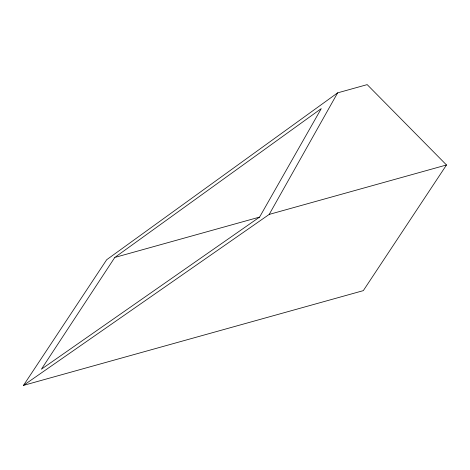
<?xml version="1.0" encoding="UTF-8"?>
<svg xmlns="http://www.w3.org/2000/svg" width="470" height="470" viewBox="0 0 470 470"><rect width="100%" height="100%" fill="white"/><g stroke="black" fill="none" stroke-linecap="round" stroke-linejoin="round"><path stroke-width="0.7" d="M23.5 385.377L269.21 214.408L337.63 92.86L367.182 84.623L446.5 164.976L363.304 290.642L23.5 385.377L106.696 259.716L337.63 92.86M114.798 257.454L41.395 369.209L259.587 217.087L321.263 108.605L114.798 257.454L259.422 217.134M269.21 214.408L446.5 164.976"/></g></svg>
